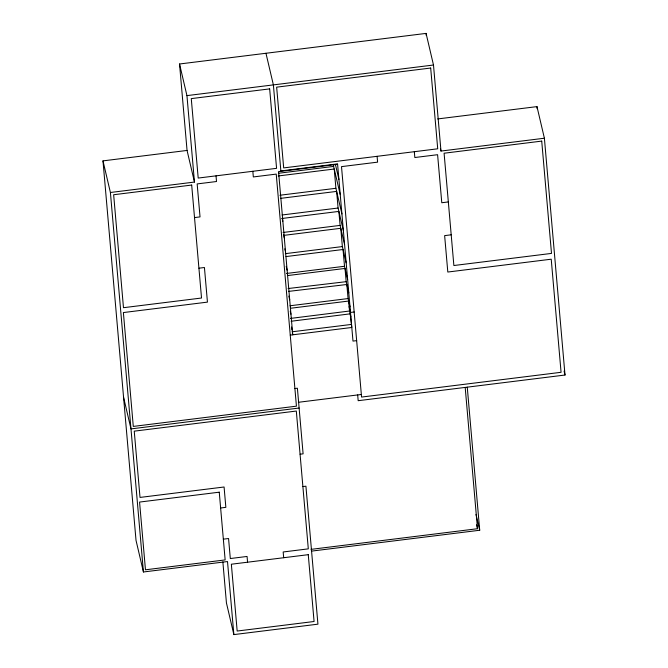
<?xml version="1.0" encoding="UTF-8"?>
<svg xmlns="http://www.w3.org/2000/svg" width="668" height="668" viewBox="0 0 668 668"><rect width="100%" height="100%" fill="white"/><g stroke="black" fill="none" stroke-linecap="round" stroke-linejoin="round"><path stroke-width="1" d="M290.463 318.427L349.514 311.021L350.884 316.857M291.123 321.25L350.174 313.843L351.802 327.479L290.254 335.119M187.057 150.442L102.989 160.879L110.404 192.493L194.471 182.063L187.057 150.442L179.533 63.994L426.075 33.4L433.49 65.021L440.98 151.06L544.395 138.226L565.011 375.032L358.182 400.7L357.672 394.93M179.533 63.994L186.948 95.616L433.49 65.021M437.674 118.937L536.98 106.613L544.395 138.226M280.869 170.933L337.565 163.894L352.988 341.089L356.654 340.638M337.599 164.295L278.539 171.626L292.743 334.81L292.334 333.031M278.631 173.246L333.616 166.416L340.246 194.664M278.222 175.968L334.234 169.021L335.904 188.292L341.924 213.935M279.9 195.24L335.904 188.292M280.635 198.354L336.639 191.407L338.083 208.024L343.369 230.552M194.522 217.584L200.033 216.9L197.16 183.917L216.516 181.521L216.023 175.851M282.08 214.979L338.083 208.024M281.854 218.494L338.876 211.414L340.096 225.4L344.588 244.538M448.337 201.928L441.782 202.746L437.598 154.7L414.828 157.523L414.319 151.703M283.073 232.472L340.096 225.4M283.758 235.378L340.78 228.297L342.367 246.576L346.174 262.816M285.345 253.656L342.367 246.576M451.201 234.81L444.637 235.629L447.81 272.035L551.225 259.201L561.07 372.301L361.563 397.068L341.507 166.624L377.604 162.149L377.094 156.32M286.029 256.57L343.051 249.498L344.513 266.273L347.636 279.591M198.922 268.194L204.433 267.509L207.447 302.12L123.38 312.557L133.291 426.418L296.433 406.169L276.235 174.106L253.331 176.945L252.838 171.284M286.472 273.471L344.513 266.273M288 275.517L345.022 268.436L346.174 281.671L348.788 292.818M290.021 305.769L348.061 298.563L350.015 306.879M290.605 308.249L348.646 301.051L349.514 311.021M354.157 311.981L350.491 312.432L349.13 306.604M292.041 331.796L351.101 324.464M294.897 388.534L297.394 388.217L303.105 453.839L300.074 454.215M298.613 402.261L361.338 394.479M299.122 408.031L130.986 428.898L123.563 397.276M302.888 486.571L305.919 486.195L317.935 624.171L233.867 634.6L226.444 602.979L222.861 561.83M220.632 507.989L225.851 507.338L224.081 486.997L140.013 497.426L134.243 431.152L296.316 411.045L308.307 548.854L283.174 551.977L283.675 557.722M223.346 539.168L228.565 538.517L230.31 558.54L247.068 556.452L247.569 562.205M311.413 549.321L477.495 528.714L465.195 387.423M102.989 160.879L136.022 540.362L143.436 571.983L227.504 561.546L233.867 634.6M467.258 387.164L479.707 530.25L311.572 551.117L311.113 549.138M288.1 288.534L346.174 281.671M288.768 291.373L346.834 284.501L348.061 298.563M564.084 371.082L565.011 375.032M440.521 149.089L440.98 151.06M476 514.435L479.707 530.25M476.568 524.764L477.495 528.714M335.378 164.353L338.926 179.483M265.964 53.273L273.379 84.886L280.902 171.334L280.735 170.607M282.172 218.327L282.865 221.267M283.599 234.86L284.309 237.883M284.81 248.822L285.528 251.869M286.221 266.34L287.115 270.148M288.835 296.116L289.703 299.807M290.271 311.296L290.956 314.21M536.98 106.613L537.164 108.684M426.075 33.4L426.259 35.471M333.441 164.395L333.616 166.416M291.624 327.003L291.874 329.875M186.948 95.616L194.471 182.063M110.404 192.493L143.436 571.983M430.685 68.036L276.652 87.157L283.683 167.91L437.715 148.797L430.685 68.036M269.663 88.886L191.273 98.613L198.196 178.064L276.577 168.336L269.663 88.886M541.723 141.107L444.095 153.222L453.873 265.522L551.501 253.406L541.723 141.107M191.691 185.053L113.652 194.739L123.48 307.697L201.519 298.02L191.691 185.053M219.254 492.182L139.562 502.069L145.465 569.804L225.149 559.918L219.254 492.182M308.265 554.674L231.353 564.218L237.173 631.043L314.077 621.499L308.265 554.674"/></g></svg>
